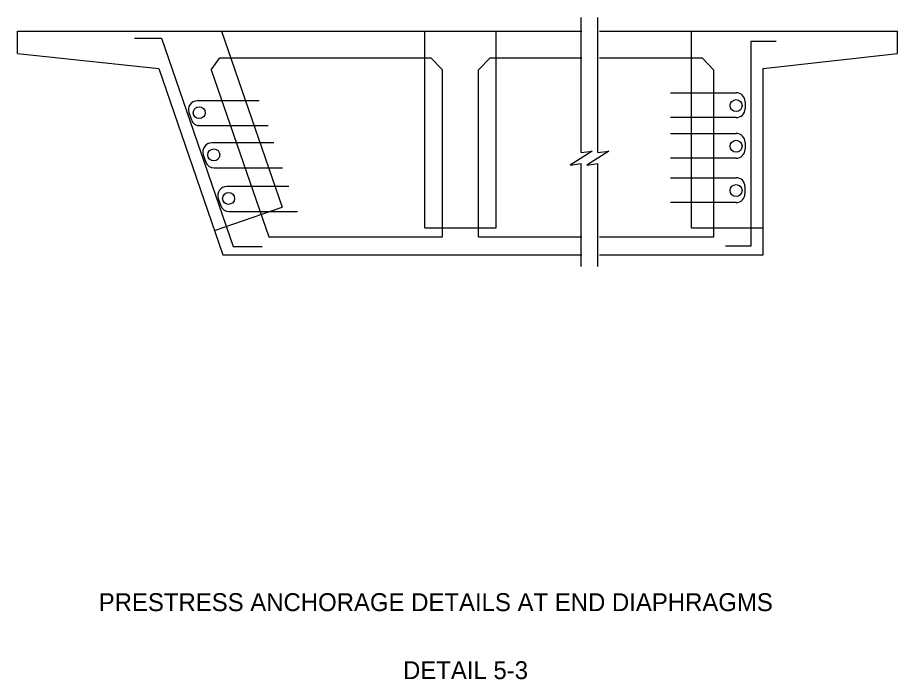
# Model space of a CAD drawing. Extents: x -409 to -267, y 350 to 478.
# Drawn here: x -409.21 to -373.81, y 350.08 to 376.71 of the extents above; entities that cross this region are included whole.
import ezdxf

# ---------------------------------------------------------------- set-up
doc = ezdxf.new("R2010")
doc.units = 0
for name, color, linetype in [('57 Undefined', 7, 'Continuous'), ('str_Concrete-A', 7, 'Continuous'), ('str_Non-Metallic-Components-B', 7, 'Continuous'), ('str_Reinforcement-A', 7, 'Continuous')]:
    doc.layers.add(name, color=color, linetype=linetype)

msp = doc.modelspace()

# ---------------------------------------------------------------- linework, layer by layer
at = {"layer": 'str_Concrete-A'}
for p, q in [((-386.532, 371.523), (-386.532, 376.71)), ((-385.858, 371.524), (-385.858, 376.71)), ((-409.208, 375.265), (-409.208, 376.165)), ((-409.208, 376.165), (-386.512, 376.165)), ((-401.003, 376.165), (-398.563, 369.08)), ((-392.828, 368.245), (-392.828, 376.165)), ((-389.948, 368.245), (-389.948, 376.165)), ((-385.799, 376.165), (-373.809, 376.165)), ((-382.089, 368.245), (-382.089, 376.165)), ((-373.809, 375.265), (-373.809, 376.165)), ((-409.208, 375.265), (-403.532, 374.665)), ((-379.209, 374.665), (-373.809, 375.265)), ((-401.417, 374.605), (-401.075, 375.085)), ((-401.075, 375.085), (-392.588, 375.085)), ((-392.108, 374.605), (-392.588, 375.085)), ((-390.188, 375.085), (-390.668, 374.605)), ((-390.188, 375.085), (-386.512, 375.085)), ((-385.799, 375.085), (-381.669, 375.085)), ((-381.189, 374.589), (-381.669, 375.085)), ((-403.532, 374.665), (-400.95, 367.165)), ((-401.417, 374.605), (-399.103, 367.885)), ((-392.108, 367.885), (-392.108, 374.605)), ((-390.668, 367.885), (-390.668, 374.605)), ((-381.189, 367.885), (-381.189, 374.589)), ((-379.209, 367.165), (-379.209, 374.665)), ((-386.532, 371.279), (-386.532, 371.89)), ((-385.858, 371.279), (-385.858, 371.89)), ((-386.532, 370.223), (-386.532, 370.834)), ((-386.532, 366.7), (-386.532, 370.775)), ((-385.858, 370.224), (-385.858, 370.835)), ((-385.858, 366.7), (-385.858, 370.775)), ((-401.286, 368.142), (-398.563, 369.08)), ((-392.828, 368.245), (-389.948, 368.245)), ((-382.089, 368.245), (-379.209, 368.245)), ((-399.103, 367.885), (-392.108, 367.885)), ((-390.668, 367.885), (-386.512, 367.885)), ((-385.799, 367.885), (-381.189, 367.885)), ((-400.95, 367.165), (-386.512, 367.165)), ((-385.799, 367.165), (-379.209, 367.165))]:
    msp.add_line(p, q, dxfattribs=at)
for points in [[(-386.532, 371.279), (-386.088, 371.334), (-386.977, 370.779), (-386.532, 370.834)], [(-385.858, 371.279), (-385.414, 371.335), (-386.303, 370.779), (-385.858, 370.835)]]:
    msp.add_lwpolyline(points, dxfattribs=at)
at = {"layer": 'str_Non-Metallic-Components-B'}
for centre in [(-401.901, 372.884), (-380.298, 373.168), (-380.297, 371.534), (-401.314, 371.187), (-380.3, 369.752), (-400.718, 369.433)]:
    msp.add_circle(centre, 0.24, dxfattribs=at)
at = {"layer": 'str_Reinforcement-A'}
for p, q in [((-404.51, 375.881), (-403.422, 375.881)), ((-403.422, 375.881), (-400.536, 367.501)), ((-378.689, 375.752), (-379.709, 375.752)), ((-379.709, 375.752), (-379.709, 367.512)), ((-382.939, 373.685), (-380.299, 373.685)), ((-399.483, 373.363), (-401.978, 373.363)), ((-379.939, 373.325), (-379.939, 373.045)), ((-402.318, 372.886), (-402.217, 372.59)), ((-380.299, 372.685), (-382.939, 372.685)), ((-401.876, 372.363), (-399.133, 372.363)), ((-382.939, 372.051), (-380.299, 372.051)), ((-398.902, 371.666), (-401.398, 371.666)), ((-379.939, 371.691), (-379.939, 371.411)), ((-401.738, 371.189), (-401.636, 370.892)), ((-380.299, 371.051), (-382.939, 371.051)), ((-401.296, 370.666), (-398.552, 370.666)), ((-382.942, 370.268), (-380.302, 370.268)), ((-398.3, 369.912), (-400.796, 369.912)), ((-379.942, 369.908), (-379.942, 369.628)), ((-401.136, 369.435), (-401.034, 369.139)), ((-380.302, 369.268), (-382.942, 369.268)), ((-400.694, 368.912), (-397.95, 368.912)), ((-400.536, 367.501), (-399.365, 367.501)), ((-379.709, 367.512), (-380.721, 367.512))]:
    msp.add_line(p, q, dxfattribs=at)
for centre, start, end in [((-380.299, 373.325), 0, 90), ((-401.978, 373.003), 90, 199), ((-380.299, 373.045), 270, 0), ((-380.299, 371.691), 0, 90), ((-401.398, 371.306), 90, 199), ((-380.299, 371.411), 270, 0), ((-380.302, 369.908), 0, 90), ((-400.796, 369.552), 90, 199), ((-380.302, 369.628), 270, 0)]:
    msp.add_arc(centre, 0.36, start, end, dxfattribs=at)
for centre in [(-401.876, 372.731), (-401.296, 371.034), (-400.694, 369.28)]:
    msp.add_ellipse(centre, major_axis=(-0.214, -0.31), ratio=0.936311, start_param=5.679146, end_param=6.91833, dxfattribs=at)

# ---------------------------------------------------------------- texts
at = {"layer": '57 Undefined'}
for s, p in [('PRESTRESS ANCHORAGE DETAILS AT END DIAPHRAGMS', (-405.945, 352.828)), ('DETAIL 5-3', (-393.7, 350.091))]:
    msp.add_text(s, height=0.72, dxfattribs=at).set_placement(p)

doc.saveas('drawing.dxf')
